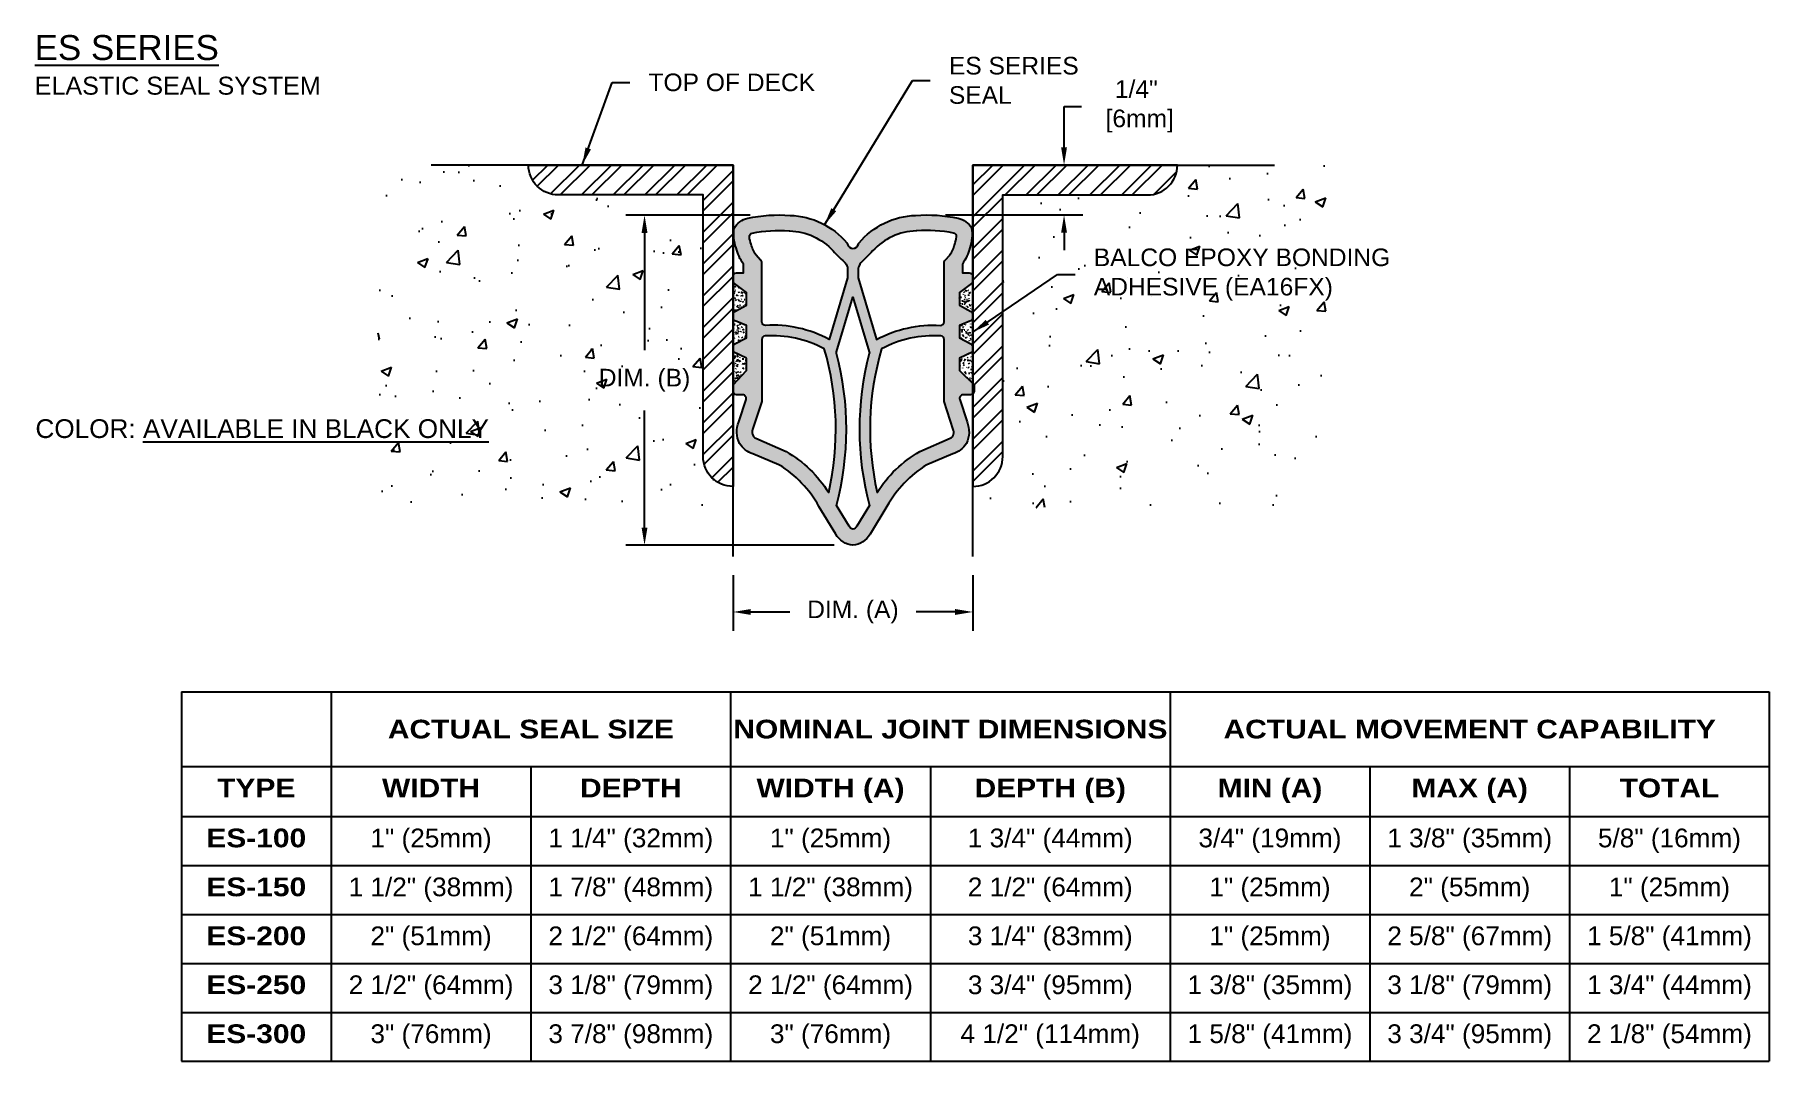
# Model space of a CAD drawing. Header units: inches. Extents: x -1.07 to 7.62, y -0.77 to 4.36.
import ezdxf

# ---------------------------------------------------------------- set-up
doc = ezdxf.new("R2010")
doc.units = ezdxf.units.IN
doc.header["$MEASUREMENT"] = 0
for name, color, linetype in [('ADHESIVE', 2, 'Continuous'), ('Conditions', 1, 'Continuous'), ('Dimensions', 3, 'Continuous'), ('Seal', 5, 'Continuous'), ('TABLE', 1, 'Continuous'), ('Text', 2, 'Continuous')]:
    doc.layers.add(name, color=color, linetype=linetype)
doc.styles.add('ARIAL', font='arial.ttf')
doc.styles.add('ARIALBOLD', font='')
doc.styles.get("Standard").update_dxf_attribs({"font": 'arial.ttf'})
doc.styles.get('ARIALBOLD').set_extended_font_data('Arial Black')
doc.dimstyles.new('ARIAL', dxfattribs={"dimscale": 0.75, "dimtxt": 0.1175, "dimasz": 0.1175, "dimexe": 0.125, "dimexo": 0.125, "dimgap": 0.125, "dimtad": 0, "dimtih": 1, "dimtoh": 1, "dimdec": 5, "dimzin": 0, "dimdsep": 46, "dimlunit": 4, "dimtxsty": 'ARIAL', "dimcen": 0.09, "dimadec": 0, "dimazin": 0, "dimtfac": 1, "dimtdec": 5, "dimtofl": 0, "dimtmove": 0, "dimatfit": 3, "dimfxl": 0, "dimfrac": 2, "dimtolj": 1, "dimtzin": 0, "dimarcsym": 0})
pattern_1 = [(0, (0.072, -0.077), (0.044, 0.076), [0.004, -0.067, 0.003, -0.029, 0.006, -0.071]), (10, (0.053, -0.036), (0.026892, 0.0951148), [0.007, -0.017, 0.009, -0.053, 0.005, -0.066]), (20, (0.043, -0.068), (0.0444903, 0.07365875), [0.008, -0.055, 0.007, -0.041, 0.005, -0.032]), (30, (0.072, -0.074), (-0.0073231, 0.084684), [0.005, -0.033, 0.004, -0.049, 0.003, -0.065]), (40, (0.044, -0.052), (0.01127864, 0.07212345), [0.004, -0.044, 0.003, -0.028, 0.008, -0.051]), (50, (0.059, -0.088), (-0.0267493, 0.0785778), [0.002, -0.037, 0.005, -0.061, 0.006, -0.031]), (60, (0.062, -0.081), (-0.0331577, 0.0745692), [0.005, -0.041, 0.002, -0.048, 0.004, -0.037]), (70, (0.051, -0.093), (-0.03663076, 0.0718623), [0.003, -0.019, 0.006, -0.032, 0.004, -0.044]), (80, (0.056, -0.034), (-0.0695218, 0.0549065), [0.007, -0.044, 0.003, -0.052, 0.006, -0.049]), (90, (0.062, -0.077), (-0.088, 0.037), [0.006, -0.031, 0.004, -0.061, 0.002, -0.062]), (100, (0.046, -0.046), (-0.0826572, 0.0483818), [0.007, -0.039, 0.006, -0.032, 0.007, -0.073]), (110, (0.039, -0.103), (-0.0801468, 0.0272304), [0.008, -0.026, 0.004, -0.053, 0.006, -0.058]), (120, (0.012, -0.091), (-0.09555, 0.0094974), [0.005, -0.067, 0.006, -0.031, 0.007, -0.041]), (130, (0.034, -0.113), (-0.0930359, 0.02375536), [0.003, -0.022, 0.004, -0.043, 0.008, -0.056]), (140, (0.004, -0.033), (-0.0735323, -0.0114019), [0.006, -0.036, 0.007, -0.031, 0.004, -0.042]), (150, (0.087, -0.119), (-0.068275, -0.0402558), [0.004, -0.028, 0.008, -0.062, 0.007, -0.057]), (160, (0.021, -0.063), (-0.0793004, -0.0541429), [0.006, -0.042, 0.005, -0.038, 0.004, -0.061]), (170, (0.027, -0.087), (-0.07188135, -0.0563744), [0.009, -0.033, 0.006, -0.045, 0.008, -0.044])]
pattern_2 = [(45, (0.4936, 0.63371), (-0.0795594, 0.0795594), []), (45, (0.54664, 0.63371), (-0.0795594, 0.0795594), [])]
pattern_3 = [(50, (0.4936, 0.6337), (0.538012, -0.04707), [0.056257, -0.618827]), (355, (0.4936, 0.6337), (-0.104076, 0.564214), [0.045006, -0.49506]), (100.451, (0.53844, 0.6298), (0.433936, 0.517144), [0.04781, -0.52592]), (46.184, (0.4936, 0.7837), (0.80053, -0.124155), [0.08439, -0.92824]), (96.636, (0.5603, 0.7734), (0.70108, 0.73068), [0.07172, -0.78888]), (351.184, (0.4936, 0.7837), (0.70108, 0.73068), [0.06751, -0.74259]), (21, (0.5686, 0.7462), (0.447736, -0.302002), [0.056257, -0.618827]), (326, (0.5686, 0.7462), (0.18251, 0.54393), [0.045006, -0.49506]), (71.451, (0.6059, 0.72105), (0.630245, 0.24193), [0.04781, -0.52592]), (37.5, (0.4936, 0.6337), (0.009121, 0.2497015), [0, -0.489061, 0, -0.502563, 0, -0.496937]), (7.5, (0.4936, 0.6337), (0.197327, 0.295846), [0, -0.286536, 0, -0.47781, 0, -0.189399]), (327.5, (0.32633, 0.6337), (0.400417, -0.016918), [0, -0.187523, 0, -0.585073, 0, -0.776347]), (317.5, (0.25132, 0.6337), (0.437444, 0.075088), [0, -0.24378, 0, -0.388548, 0, -0.551319])]

# ---------------------------------------------------------------- blocks, each defined once
blk = doc.blocks.new('ES Seal')
h = blk.add_hatch(color=256)
h.paths.add_polyline_path([(0.5905, 1.009), (0.5336, 1.0386), (0.5336, 1.0997), (0.5894, 1.1241, 0.298058), (0.6, 1.1403), (0.6, 1.1547, 0.270879), (0.591, 1.1701), (0.5336, 1.2024), (0.5336, 1.2662), (0.6, 1.315), (0.6, 1.346, 0.414214), (0.5823, 1.3637), (0.5478, 1.3637), (0.5478, 1.4078, 0.09758), (0.5849, 1.4888, 0.129009), (0.594, 1.5879, 0.209715), (0.5269, 1.6375, 0.069665), (0.314, 1.6516, 0.212006), (0.0308, 1.5137, 0.109042), (0.0273, 1.507, -0.33848), (0, 1.4861, -0.33848), (-0.0273, 1.507, 0.109042), (-0.0308, 1.5137, 0.212006), (-0.314, 1.6516, 0.069665), (-0.5269, 1.6375, 0.209715), (-0.594, 1.5879, 0.129009), (-0.5849, 1.4888, 0.09758), (-0.5478, 1.4078), (-0.5478, 1.3637), (-0.5823, 1.3637, 0.414214), (-0.6, 1.346), (-0.6, 1.315), (-0.5336, 1.2662), (-0.5336, 1.2024), (-0.591, 1.1701, 0.270879), (-0.6, 1.1547), (-0.6, 1.1403, 0.298058), (-0.5894, 1.1241), (-0.5336, 1.0997), (-0.5336, 1.0386), (-0.5905, 1.009, 0.27963), (-0.6, 0.9933), (-0.6, 0.9678), (-0.5336, 0.936), (-0.5336, 0.8751), (-0.6, 0.8025), (-0.6, 0.7705, 0.414214), (-0.5823, 0.7528), (-0.5516, 0.7528, -0.510789), (-0.5347, 0.7295), (-0.5713, 0.6186, 0.212399), (-0.568, 0.5092, 0.169766), (-0.5007, 0.4581), (-0.3702, 0.4035, -0.12938), (-0.1704, 0.1941), (-0.0856, 0.0551, 0.241395), (0, 0, 0.241395), (0.0856, 0.0551), (0.1704, 0.1941, -0.12938), (0.3702, 0.4035), (0.5007, 0.4581, 0.169766), (0.568, 0.5092, 0.212399), (0.5713, 0.6186), (0.5347, 0.7295, -0.510789), (0.5516, 0.7528), (0.5888, 0.7528, 0.414214), (0.6065, 0.7705), (0.6065, 0.8025), (0.5336, 0.8751), (0.5336, 0.936), (0.6, 0.9678), (0.6, 0.9933, 0.27963)])
h.paths.add_polyline_path([(-0.1187, 1.0305, 0.136872), (-0.4374, 1.101, -0.430255), (-0.4561, 1.1187), (-0.4561, 1.4146, 0.21483), (-0.4621, 1.4279), (-0.4849, 1.4531, -0.09758), (-0.5094, 1.5069, -0.061777), (-0.5184, 1.5433, -0.396047), (-0.5043, 1.563, -0.067147), (-0.3196, 1.5743, 0.009369), (-0.3167, 1.5741, -0.201381), (-0.0985, 1.4733, 0.008068), (-0.0445, 1.419, -0.136407), (-0.0278, 1.3921, -0.046038), (-0.0265, 1.3779), (-0.0265, 1.3388)], flags=16)
h.paths.add_polyline_path([(-0.1436, 0.9837, -0.128063), (-0.1214, 0.264, 0.12362), (-0.335, 0.4696), (-0.4867, 0.5362, -0.187832), (-0.5002, 0.5478, -0.180036), (-0.5025, 0.5795), (-0.4561, 0.7205), (-0.4561, 1.03, -0.395749), (-0.4395, 1.0477, -0.139163)], flags=16)
h.paths.add_polyline_path([(0, 1.2422), (0.0816, 0.9691, -0.138007), (0.0818, 0.9595, 0.130448), (0.0827, 0.1993), (0.0194, 0.0955, -0.251171), (0, 0.0804, -0.251171), (-0.0194, 0.0955), (-0.0827, 0.1993, 0.130448), (-0.0818, 0.9595, -0.138007), (-0.0816, 0.9691)], flags=16)
h.paths.add_polyline_path([(0.0265, 1.3388), (0.0265, 1.3779, -0.046038), (0.0278, 1.3921, -0.136407), (0.0445, 1.419, 0.008068), (0.0985, 1.4733, -0.201381), (0.3167, 1.5741, 0.009369), (0.3196, 1.5743, -0.067147), (0.5043, 1.563, -0.396047), (0.5184, 1.5433, -0.061777), (0.5094, 1.5069, -0.09758), (0.4849, 1.4531), (0.4621, 1.4279, 0.21483), (0.4561, 1.4146), (0.4561, 1.1187, -0.430255), (0.4374, 1.101, 0.136872), (0.1187, 1.0305)], flags=16)
h.paths.add_polyline_path([(0.1436, 0.9837, -0.139163), (0.4395, 1.0477, -0.395749), (0.4561, 1.03), (0.4561, 0.7205), (0.5025, 0.5795, -0.099114), (0.5039, 0.5563, -0.319478), (0.4867, 0.5362), (0.335, 0.4696, 0.12362), (0.1214, 0.264, -0.128063)], flags=16)
for points in [[(-0.5336, 0.936), (-0.6, 0.9678), (-0.6, 0.9933, -0.27963), (-0.5905, 1.009), (-0.5336, 1.0386), (-0.5336, 1.0997), (-0.5894, 1.1241, -0.298058), (-0.6, 1.1403), (-0.6, 1.1547, -0.270879), (-0.591, 1.1701), (-0.5336, 1.2024), (-0.5336, 1.2662), (-0.6, 1.315), (-0.6, 1.346, -0.414214), (-0.5823, 1.3637), (-0.5478, 1.3637), (-0.5478, 1.4078, -0.09758), (-0.5849, 1.4888, -0.129009), (-0.594, 1.5879, -0.209715), (-0.5269, 1.6375, -0.069665), (-0.314, 1.6516, -0.212006), (-0.0308, 1.5137, -0.109042), (-0.0273, 1.507, 0.33848), (0, 1.4861, 0.33848), (0.0273, 1.507, -0.109042), (0.0308, 1.5137, -0.212006), (0.314, 1.6516, -0.069665), (0.5269, 1.6375, -0.209715), (0.594, 1.5879, -0.129009), (0.5849, 1.4888, -0.09758), (0.5478, 1.4078), (0.5478, 1.3637), (0.5823, 1.3637, -0.414214), (0.6, 1.346), (0.6, 1.315), (0.5336, 1.2662), (0.5336, 1.2024), (0.591, 1.1701, -0.270879), (0.6, 1.1547), (0.6, 1.1403, -0.298058), (0.5894, 1.1241), (0.5336, 1.0997), (0.5336, 1.0386), (0.5905, 1.009, -0.27963), (0.6, 0.9933), (0.6, 0.9678), (0.5336, 0.936), (0.5336, 0.8751), (0.6065, 0.8025), (0.6065, 0.7705, -0.414214), (0.5888, 0.7528), (0.5516, 0.7528, 0.510789), (0.5347, 0.7295), (0.5713, 0.6186, -0.212399), (0.568, 0.5092, -0.169766), (0.5007, 0.4581), (0.3702, 0.4035, 0.12938), (0.1704, 0.1941), (0.0856, 0.0551, -0.241395), (0, 0, -0.241395), (-0.0856, 0.0551), (-0.1704, 0.1941, 0.12938), (-0.3702, 0.4035), (-0.5007, 0.4581, -0.169766), (-0.568, 0.5092, -0.212399), (-0.5713, 0.6186), (-0.5347, 0.7295, 0.510789), (-0.5516, 0.7528), (-0.5823, 0.7528, -0.414214), (-0.6, 0.7705), (-0.6, 0.8025), (-0.5336, 0.8751)], [(-0.3167, 1.5741, -0.201381), (-0.0985, 1.4733, 0.008068), (-0.0445, 1.419, -0.136407), (-0.0278, 1.3921, -0.043965), (-0.0265, 1.3786), (-0.0265, 1.3388), (-0.1187, 1.0305, 0.136872), (-0.4374, 1.101, -0.430255), (-0.4561, 1.1187), (-0.4561, 1.4146, 0.21483), (-0.4621, 1.4279), (-0.4849, 1.4531, -0.09758), (-0.5094, 1.5069, -0.062681), (-0.5185, 1.5438, -0.387108), (-0.5043, 1.563, -0.067147), (-0.3196, 1.5743, 0.009369)], [(0.3167, 1.5741, 0.201381), (0.0985, 1.4733, -0.008068), (0.0445, 1.419, 0.136407), (0.0278, 1.3921, 0.043965), (0.0265, 1.3786), (0.0265, 1.3388), (0.1187, 1.0305, -0.136872), (0.4374, 1.101, 0.430255), (0.4561, 1.1187), (0.4561, 1.4146, -0.21483), (0.4621, 1.4279), (0.4849, 1.4531, 0.09758), (0.5094, 1.5069, 0.062681), (0.5185, 1.5438, 0.387108), (0.5043, 1.563, 0.067147), (0.3196, 1.5743, -0.009369)], [(-0.0194, 0.0955), (-0.0827, 0.1993, 0.130448), (-0.0818, 0.9595, -0.138007), (-0.0816, 0.9691), (0, 1.2422), (0.0816, 0.9691, -0.138007), (0.0818, 0.9595, 0.130448), (0.0827, 0.1993), (0.0194, 0.0955, -0.251171), (0, 0.0804, -0.251171)], [(-0.5002, 0.5478, 0.187832), (-0.4867, 0.5362), (-0.335, 0.4696, -0.12362), (-0.1214, 0.264, 0.128063), (-0.1436, 0.9837, 0.139163), (-0.4395, 1.0477, 0.395749), (-0.4561, 1.03), (-0.4561, 0.7205), (-0.5025, 0.5795, 0.180036)], [(0.4867, 0.5362, 0.319478), (0.5039, 0.5563, 0.099114), (0.5025, 0.5795), (0.4561, 0.7205), (0.4561, 1.03, 0.395749), (0.4395, 1.0477, 0.139163), (0.1436, 0.9837, 0.128063), (0.1214, 0.264, -0.12362), (0.335, 0.4696)]]:
    blk.add_lwpolyline(points, format="xyb", close=True)
blk = doc.blocks.new('*D1')
at = {"layer": 'Defpoints', "color": 0}
for p in [(2.4312, 1.7525), (3.6313, 1.7525), (3.6313, 1.4747)]:
    blk.add_point(p, dxfattribs=at)
at = {"layer": 'Dimensions', "color": 0, "lineweight": -2}
for p, q in [((2.4312, 1.6588), (2.4312, 1.3809)), ((3.6313, 1.6588), (3.6313, 1.3809)), ((2.5194, 1.4747), (2.7154, 1.4747)), ((3.5431, 1.4747), (3.3471, 1.4747))]:
    blk.add_line(p, q, dxfattribs=at)
at = {"layer": 'Dimensions', "color": 0}
for points in [[(2.5194, 1.4894), (2.5194, 1.46), (2.4312, 1.4747)], [(3.5431, 1.4894), (3.5431, 1.46), (3.6313, 1.4747)]]:
    blk.add_solid(points, dxfattribs=at)
at = {"layer": 'Dimensions', "color": 0, "insert": (3.0312, 1.4747), "char_height": 0.088125, "attachment_point": 5, "style": 'ARIAL'}
blk.add_mtext('\\A1;DIM. (A)', dxfattribs=at)
blk = doc.blocks.new('*D2')
at = {"layer": 'Defpoints', "color": 0}
for p in [(1.9879, 3.4605), (2.6103, 3.4605), (3.0312, 1.8085)]:
    blk.add_point(p, dxfattribs=at)
at = {"layer": 'Dimensions', "color": 0, "lineweight": -2}
for p, q in [((2.5166, 3.4605), (1.8941, 3.4605)), ((1.9879, 3.3724), (1.9879, 2.786)), ((1.9879, 1.8966), (1.9879, 2.483)), ((2.9375, 1.8085), (1.8941, 1.8085))]:
    blk.add_line(p, q, dxfattribs=at)
at = {"layer": 'Dimensions', "color": 0}
for points in [[(1.9732, 3.3724), (2.0026, 3.3724), (1.9879, 3.4605)], [(1.9732, 1.8966), (2.0026, 1.8966), (1.9879, 1.8085)]]:
    blk.add_solid(points, dxfattribs=at)
at = {"layer": 'Dimensions', "color": 0, "insert": (1.9879, 2.6345), "char_height": 0.088125, "attachment_point": 5, "style": 'ARIAL'}
blk.add_mtext('\\A1;DIM. (B)', dxfattribs=at)
blk = doc.blocks.new('*D3')
at = {"layer": 'Defpoints', "color": 0}
for p in [(3.6313, 3.7122), (3.4013, 3.4622), (4.0882, 3.4622)]:
    blk.add_point(p, dxfattribs=at)
at = {"layer": 'Dimensions', "color": 0, "lineweight": -2}
for p, q in [((4.0882, 3.8003), (4.0882, 4.0057)), ((4.0882, 4.0057), (4.1763, 4.0057)), ((3.725, 3.7122), (4.1819, 3.7122)), ((3.495, 3.4622), (4.1819, 3.4622)), ((4.0882, 3.374), (4.0882, 3.2859))]:
    blk.add_line(p, q, dxfattribs=at)
at = {"layer": 'Dimensions', "color": 0}
for points in [[(4.0735, 3.8003), (4.1028, 3.8003), (4.0882, 3.7122)], [(4.0735, 3.374), (4.1028, 3.374), (4.0882, 3.4622)]]:
    blk.add_solid(points, dxfattribs=at)
at = {"layer": 'Dimensions', "color": 0, "insert": (4.45, 4.0057), "char_height": 0.08812, "attachment_point": 5, "style": 'ARIAL'}
blk.add_mtext('\\A1;1/4"\\P [6mm]', dxfattribs=at)
blk = doc.blocks.new('*T4')
at = {"layer": 'TABLE', "color": 0, "lineweight": -2}
for p, q in [((0, 0), (0.75, 0)), ((0, 0), (0, -0.3748)), ((0.75, 0), (1.75, 0)), ((0.75, 0), (0.75, -0.3748)), ((1.75, 0), (2.75, 0)), ((2.75, 0), (3.75, 0)), ((2.75, 0), (2.75, -0.3748)), ((3.75, 0), (4.95, 0)), ((4.95, 0), (5.95, 0)), ((4.95, 0), (4.95, -0.3748)), ((5.95, 0), (6.95, 0)), ((6.95, 0), (7.95, 0)), ((7.95, 0), (7.95, -0.3748)), ((0, -0.3748), (0.75, -0.3748)), ((0, -0.3748), (0, -0.6248)), ((0.75, -0.3748), (1.75, -0.3748)), ((0.75, -0.3748), (0.75, -0.6248)), ((1.75, -0.3748), (2.75, -0.3748)), ((1.75, -0.3748), (1.75, -0.6248)), ((2.75, -0.3748), (3.75, -0.3748)), ((2.75, -0.3748), (2.75, -0.6248)), ((3.75, -0.3748), (4.95, -0.3748)), ((3.75, -0.3748), (3.75, -0.6248)), ((4.95, -0.3748), (5.95, -0.3748)), ((4.95, -0.3748), (4.95, -0.6248)), ((5.95, -0.3748), (6.95, -0.3748)), ((5.95, -0.3748), (5.95, -0.6248)), ((6.95, -0.3748), (7.95, -0.3748)), ((6.95, -0.3748), (6.95, -0.6248)), ((7.95, -0.3748), (7.95, -0.6248)), ((0, -0.6248), (0.75, -0.6248)), ((0, -0.6248), (0, -0.8698)), ((0.75, -0.6248), (1.75, -0.6248)), ((0.75, -0.6248), (0.75, -0.8698)), ((1.75, -0.6248), (2.75, -0.6248)), ((1.75, -0.6248), (1.75, -0.8698)), ((2.75, -0.6248), (3.75, -0.6248)), ((2.75, -0.6248), (2.75, -0.8698)), ((3.75, -0.6248), (4.95, -0.6248)), ((3.75, -0.6248), (3.75, -0.8698)), ((4.95, -0.6248), (5.95, -0.6248)), ((4.95, -0.6248), (4.95, -0.8698)), ((5.95, -0.6248), (6.95, -0.6248)), ((5.95, -0.6248), (5.95, -0.8698)), ((6.95, -0.6248), (7.95, -0.6248)), ((6.95, -0.6248), (6.95, -0.8698)), ((7.95, -0.6248), (7.95, -0.8698)), ((0, -0.8698), (0.75, -0.8698)), ((0, -0.8698), (0, -1.1148)), ((0.75, -0.8698), (1.75, -0.8698)), ((0.75, -0.8698), (0.75, -1.1148)), ((1.75, -0.8698), (2.75, -0.8698)), ((1.75, -0.8698), (1.75, -1.1148)), ((2.75, -0.8698), (3.75, -0.8698)), ((2.75, -0.8698), (2.75, -1.1148)), ((3.75, -0.8698), (4.95, -0.8698)), ((3.75, -0.8698), (3.75, -1.1148)), ((4.95, -0.8698), (5.95, -0.8698)), ((4.95, -0.8698), (4.95, -1.1148)), ((5.95, -0.8698), (6.95, -0.8698)), ((5.95, -0.8698), (5.95, -1.1148)), ((6.95, -0.8698), (7.95, -0.8698)), ((6.95, -0.8698), (6.95, -1.1148)), ((7.95, -0.8698), (7.95, -1.1148)), ((0, -1.1148), (0.75, -1.1148)), ((0, -1.1148), (0, -1.3598)), ((0.75, -1.1148), (1.75, -1.1148)), ((0.75, -1.1148), (0.75, -1.3598)), ((1.75, -1.1148), (2.75, -1.1148)), ((1.75, -1.1148), (1.75, -1.3598)), ((2.75, -1.1148), (3.75, -1.1148)), ((2.75, -1.1148), (2.75, -1.3598)), ((3.75, -1.1148), (4.95, -1.1148)), ((3.75, -1.1148), (3.75, -1.3598)), ((4.95, -1.1148), (5.95, -1.1148)), ((4.95, -1.1148), (4.95, -1.3598)), ((5.95, -1.1148), (6.95, -1.1148)), ((5.95, -1.1148), (5.95, -1.3598)), ((6.95, -1.1148), (7.95, -1.1148)), ((6.95, -1.1148), (6.95, -1.3598)), ((7.95, -1.1148), (7.95, -1.3598)), ((0, -1.3598), (0.75, -1.3598)), ((0, -1.3598), (0, -1.6048)), ((0.75, -1.3598), (1.75, -1.3598)), ((0.75, -1.3598), (0.75, -1.6048)), ((1.75, -1.3598), (2.75, -1.3598)), ((1.75, -1.3598), (1.75, -1.6048)), ((2.75, -1.3598), (3.75, -1.3598)), ((2.75, -1.3598), (2.75, -1.6048)), ((3.75, -1.3598), (4.95, -1.3598)), ((3.75, -1.3598), (3.75, -1.6048)), ((4.95, -1.3598), (5.95, -1.3598)), ((4.95, -1.3598), (4.95, -1.6048)), ((5.95, -1.3598), (6.95, -1.3598)), ((5.95, -1.3598), (5.95, -1.6048)), ((6.95, -1.3598), (7.95, -1.3598)), ((6.95, -1.3598), (6.95, -1.6048)), ((7.95, -1.3598), (7.95, -1.6048)), ((0, -1.6048), (0.75, -1.6048)), ((0, -1.6048), (0, -1.8498)), ((0.75, -1.6048), (1.75, -1.6048)), ((0.75, -1.6048), (0.75, -1.8498)), ((1.75, -1.6048), (2.75, -1.6048)), ((1.75, -1.6048), (1.75, -1.8498)), ((2.75, -1.6048), (3.75, -1.6048)), ((2.75, -1.6048), (2.75, -1.8498)), ((3.75, -1.6048), (4.95, -1.6048)), ((3.75, -1.6048), (3.75, -1.8498)), ((4.95, -1.6048), (5.95, -1.6048)), ((4.95, -1.6048), (4.95, -1.8498)), ((5.95, -1.6048), (6.95, -1.6048)), ((5.95, -1.6048), (5.95, -1.8498)), ((6.95, -1.6048), (7.95, -1.6048)), ((6.95, -1.6048), (6.95, -1.8498)), ((7.95, -1.6048), (7.95, -1.8498)), ((0, -1.8498), (0.75, -1.8498)), ((0.75, -1.8498), (1.75, -1.8498)), ((1.75, -1.8498), (2.75, -1.8498)), ((2.75, -1.8498), (3.75, -1.8498)), ((3.75, -1.8498), (4.95, -1.8498)), ((4.95, -1.8498), (5.95, -1.8498)), ((5.95, -1.8498), (6.95, -1.8498)), ((6.95, -1.8498), (7.95, -1.8498))]:
    blk.add_line(p, q, dxfattribs=at)
at = {"layer": 'TABLE', "color": 2, "char_height": 0.09375}
for s, insert, width, attachment_point, style in [('ACTUAL SEAL SIZE', (1.75, -0.1874), 1.88, 5, 'ARIALBOLD'), ('NOMINAL JOINT DIMENSIONS', (3.85, -0.1874), 2.08, 5, 'ARIALBOLD'), ('ACTUAL MOVEMENT CAPABILITY', (6.45, -0.1874), 2.88, 5, 'ARIALBOLD'), ('WIDTH (A)', (3.25, -0.4348), 0.88, 2, 'ARIALBOLD'), ('DEPTH (B)', (4.35, -0.4348), 1.08, 2, 'ARIALBOLD'), ('MIN (A)', (5.45, -0.4348), 0.88, 2, 'ARIALBOLD'), ('MAX (A)', (6.45, -0.4348), 0.88, 2, 'ARIALBOLD'), ('TOTAL', (7.45, -0.4348), 0.88, 2, 'ARIALBOLD'), ('TYPE', (0.375, -0.4348), 0.63, 2, 'ARIALBOLD'), ('WIDTH', (1.25, -0.4348), 0.88, 2, 'ARIALBOLD'), ('DEPTH', (2.25, -0.4348), 0.88, 2, 'ARIALBOLD'), ('ES-100', (0.375, -0.6848), 0.63, 2, 'ARIALBOLD'), ('1" (25mm)', (1.25, -0.6848), 0.88, 2, 'ARIAL'), ('1 1/4" (32mm)', (2.25, -0.6848), 0.88, 2, 'ARIAL'), ('1" (25mm)', (3.25, -0.6848), 0.88, 2, 'ARIAL'), ('1 3/4" (44mm)', (4.35, -0.6848), 1.08, 2, 'ARIAL'), ('3/4" (19mm)', (5.45, -0.6848), 0.88, 2, 'ARIAL'), ('1 3/8" (35mm)', (6.45, -0.6848), 0.88, 2, 'ARIAL'), ('5/8" (16mm)', (7.45, -0.6848), 0.88, 2, 'ARIAL'), ('ES-150', (0.375, -0.9298), 0.63, 2, 'ARIALBOLD'), ('1 1/2" (38mm)', (1.25, -0.9298), 0.88, 2, 'ARIAL'), ('1 7/8" (48mm)', (2.25, -0.9298), 0.88, 2, 'ARIAL'), ('1 1/2" (38mm)', (3.25, -0.9298), 0.88, 2, 'ARIAL'), ('2 1/2" (64mm)', (4.35, -0.9298), 1.08, 2, 'ARIAL'), ('1" (25mm)', (5.45, -0.9298), 0.88, 2, 'ARIAL'), ('2" (55mm)', (6.45, -0.9298), 0.88, 2, 'ARIAL'), ('1" (25mm)', (7.45, -0.9298), 0.88, 2, 'ARIAL'), ('ES-200', (0.375, -1.1748), 0.63, 2, 'ARIALBOLD'), ('2" (51mm)', (1.25, -1.1748), 0.88, 2, 'ARIAL'), ('2 1/2" (64mm)', (2.25, -1.1748), 0.88, 2, 'ARIAL'), ('2" (51mm)', (3.25, -1.1748), 0.88, 2, 'ARIAL'), ('3 1/4" (83mm)', (4.35, -1.1748), 1.08, 2, 'ARIAL'), ('1" (25mm)', (5.45, -1.1748), 0.88, 2, 'ARIAL'), ('2 5/8" (67mm)', (6.45, -1.1748), 0.88, 2, 'ARIAL'), ('1 5/8" (41mm)', (7.45, -1.1748), 0.88, 2, 'ARIAL'), ('ES-250', (0.375, -1.4198), 0.63, 2, 'ARIALBOLD'), ('2 1/2" (64mm)', (1.25, -1.4198), 0.88, 2, 'ARIAL'), ('3 1/8" (79mm)', (2.25, -1.4198), 0.88, 2, 'ARIAL'), ('2 1/2" (64mm)', (3.25, -1.4198), 0.88, 2, 'ARIAL'), ('3 3/4" (95mm)', (4.35, -1.4198), 1.08, 2, 'ARIAL'), ('1 3/8" (35mm)', (5.45, -1.4198), 0.88, 2, 'ARIAL'), ('3 1/8" (79mm)', (6.45, -1.4198), 0.88, 2, 'ARIAL'), ('1 3/4" (44mm)', (7.45, -1.4198), 0.88, 2, 'ARIAL'), ('ES-300', (0.375, -1.6648), 0.63, 2, 'ARIALBOLD'), ('3" (76mm)', (1.25, -1.6648), 0.88, 2, 'ARIAL'), ('3 7/8" (98mm)', (2.25, -1.6648), 0.88, 2, 'ARIAL'), ('3" (76mm)', (3.25, -1.6648), 0.88, 2, 'ARIAL'), ('4 1/2" (114mm)', (4.35, -1.6648), 1.08, 2, 'ARIAL'), ('1 5/8" (41mm)', (5.45, -1.6648), 0.88, 2, 'ARIAL'), ('3 3/4" (95mm)', (6.45, -1.6648), 0.88, 2, 'ARIAL'), ('2 1/8" (54mm)', (7.45, -1.6648), 0.88, 2, 'ARIAL')]:
    blk.add_mtext(s, dxfattribs=dict(at, insert=insert, width=width, attachment_point=attachment_point, style=style))

msp = doc.modelspace()

# ---------------------------------------------------------------- hatches: boundary and pattern name
at = {"layer": 'ADHESIVE'}
h = msp.add_hatch(dxfattribs=at)
h.set_pattern_fill('TEXTURE', color=256, scale=0.1, style=0)
h.set_pattern_definition(pattern_1)
h.paths.add_polyline_path([(2.497632, 3.074662), (2.43125, 3.123496), (2.43125, 2.963189, -0.27087916), (2.440269, 2.978615), (2.497632, 3.010904)])
h.paths.add_polyline_path([(2.497632, 2.908227), (2.441862, 2.932606, -0.29805838), (2.43125, 2.948826), (2.43125, 2.801846, -0.27963039), (2.440775, 2.817546), (2.497632, 2.847156)])
h.paths.add_polyline_path([(2.497632, 2.744485), (2.43125, 2.776297), (2.43125, 2.611026), (2.497632, 2.683616)])
h = msp.add_hatch(dxfattribs=at)
h.set_pattern_fill('TEXTURE', color=256, scale=0.1, style=0)
h.set_pattern_definition(pattern_1)
h.paths.add_polyline_path([(3.63125, 3.123496), (3.564868, 3.074662), (3.564868, 3.010904), (3.622231, 2.978615, -0.27087916), (3.63125, 2.963189)])
h.paths.add_polyline_path([(3.63125, 2.948826, -0.29805838), (3.620638, 2.932606), (3.564868, 2.908227), (3.564868, 2.847156), (3.621725, 2.817546, -0.27963039), (3.63125, 2.801846)])
h.paths.add_polyline_path([(3.63125, 2.776297), (3.564868, 2.744485), (3.564868, 2.683616), (3.63125, 2.617524)])
at = {"layer": 'Conditions'}
h = msp.add_hatch(dxfattribs=at)
h.set_pattern_fill('AR-CONC', color=256, scale=0.075009, style=0)
h.set_pattern_definition(pattern_3)
h.paths.add_polyline_path([(2.281231, 3.562154), (1.556895, 3.562154, -0.41421356), (1.406876, 3.712172), (0.655087, 3.712172), (0.655087, 1.997014), (2.43125, 1.997014), (2.43125, 2.102978, -0.41421356), (2.281231, 2.252997)])
h.paths.add_polyline_path([(0.724553, 3.486568), (1.891411, 3.486568), (1.891411, 3.24006), (0.724553, 3.24006)], flags=24)
h = msp.add_hatch(dxfattribs=at)
h.set_pattern_fill('ANSI32', color=256, scale=0.300037, style=0)
h.set_pattern_definition(pattern_2)
h.paths.add_polyline_path([(2.43125, 3.712172), (1.406876, 3.712172, 0.41421356), (1.556895, 3.562154), (2.281231, 3.562154), (2.281231, 2.252997, 0.41421356), (2.43125, 2.102978)])
h = msp.add_hatch(dxfattribs=at)
h.set_pattern_fill('ANSI32', color=256, scale=0.300037, style=0)
h.set_pattern_definition(pattern_2)
h.paths.add_polyline_path([(3.781418, 3.562154), (4.505755, 3.562154, 0.41421356), (4.655774, 3.712172), (3.6314, 3.712172), (3.6314, 2.102978, 0.41421356), (3.781418, 2.252997)])
h = msp.add_hatch(dxfattribs=at)
h.set_pattern_fill('AR-CONC', color=256, scale=0.075009, style=0)
h.set_pattern_definition(pattern_3)
h.paths.add_polyline_path([(5.407562, 3.712172), (4.655774, 3.712172, -0.41421356), (4.505755, 3.562154), (3.781418, 3.562154), (3.781418, 2.252997, -0.41421356), (3.6314, 2.102978), (3.6314, 1.997014), (5.407562, 1.997014)])
h.paths.add_polyline_path([(3.864543, 3.26575), (4.255227, 3.26575), (4.255227, 3.138055), (3.864543, 3.138055)], flags=24)
h.paths.add_polyline_path([(3.994094, 2.476508), (5.444815, 2.476508), (5.444815, 2.130762), (3.994094, 2.130762)], flags=9)

# ---------------------------------------------------------------- linework, layer by layer
for points in [[(2.43125, 1.752523), (2.43125, 3.712172), (0.920447, 3.712172)], [(3.63125, 1.752523), (3.63125, 3.712172), (5.142053, 3.712172)]]:
    msp.add_lwpolyline(points, dxfattribs=at)
for points in [[(2.43125, 2.102978, -0.41421356), (2.281231, 2.252997), (2.281231, 3.562154), (1.556895, 3.562154, -0.41421356), (1.406876, 3.712172), (2.43125, 3.712172)], [(3.6314, 2.102978, 0.41421356), (3.781418, 2.252997), (3.781418, 3.562154), (4.505755, 3.562154, 0.41421356), (4.655774, 3.712172), (3.6314, 3.712172)]]:
    msp.add_lwpolyline(points, format="xyb", close=True, dxfattribs=at)

# ---------------------------------------------------------------- block references
msp.add_blockref('*T4', (-0.330884, 1.075119))
at = {"layer": 'Seal'}
msp.add_blockref('ES Seal', (3.03125, 1.808509), dxfattribs=at)

# ---------------------------------------------------------------- texts
at = {"layer": 'Text', "style": 'ARIAL'}
for s, insert, char_height, attachment_point in [('{\\H1.389x;\\LES SERIES\\H0.72x;\\P}ELASTIC SEAL SYSTEM', (-1.065263, 4.36261), 0.09, 1), ('TOP OF DECK', (2.007653, 4.125304), 0.088125, 4), ('ES SERIES\\PSEAL', (3.511786, 4.135349), 0.088125, 4), ('BALCO EPOXY BONDING \\PADHESIVE (EA16FX)', (4.237151, 3.163346), 0.088125, 4)]:
    msp.add_mtext(s, dxfattribs=dict(at, insert=insert, char_height=char_height, attachment_point=attachment_point))
at = {"layer": 'Text', "insert": (-1.061582, 2.439366), "char_height": 0.09375, "width": 4.45894661, "attachment_point": 1}
msp.add_mtext('COLOR: {\\LAVAILABLE IN BLACK ONLY}', dxfattribs=at)

# ---------------------------------------------------------------- dimensions: what is measured, and where the dimension line sits
at = {"layer": 'Dimensions'}
dim = msp.add_linear_dim(base=(4.088161, 3.462172), p1=(3.63125, 3.712172), p2=(3.401252, 3.462172), angle=90, dimstyle='ARIAL', override={"dimpost": '\\X'}, dxfattribs=at)
dim.commit()
dim.dimension.update_dxf_attribs({"geometry": '*D3', "text_midpoint": (4.449953, 4.005734), "dimtype": 160})
dim = msp.add_linear_dim(base=(1.98789, 3.460485), p1=(3.03125, 1.808509), p2=(2.610306, 3.460485), angle=90, text='DIM. (B)', dimstyle='ARIAL', override={"dimpost": '\\X'}, dxfattribs=at)
dim.commit()
dim.dimension.update_dxf_attribs({"geometry": '*D2', "text_midpoint": (1.98789, 2.634497)})
dim = msp.add_linear_dim(base=(3.63125, 1.474693), p1=(2.43125, 1.752523), p2=(3.63125, 1.752523), text='DIM. (A)', dimstyle='ARIAL', override={"dimpost": '\\X'}, dxfattribs=at)
dim.commit()
dim.dimension.update_dxf_attribs({"geometry": '*D1', "text_midpoint": (3.03125, 1.474693)})

# ---------------------------------------------------------------- leaders
at = {"layer": 'Text', "annotation_type": 0, "has_hookline": 1, "hookline_direction": 0}
for points, text_width in [([(1.675849, 3.712172), (1.825778, 4.125304), (1.913903, 4.125304)], 0.831357), ([(2.889139, 3.413121), (3.329911, 4.135349), (3.418036, 4.135349)], 0.633827), ([(3.63125, 2.875496), (4.055276, 3.163346), (4.143401, 3.163346)], 1.467828)]:
    msp.add_leader(points, dimstyle='ARIAL', override={"dimgap": 0.125, "dimtad": 0}, dxfattribs=dict(at, text_width=text_width))

doc.saveas('drawing.dxf')
